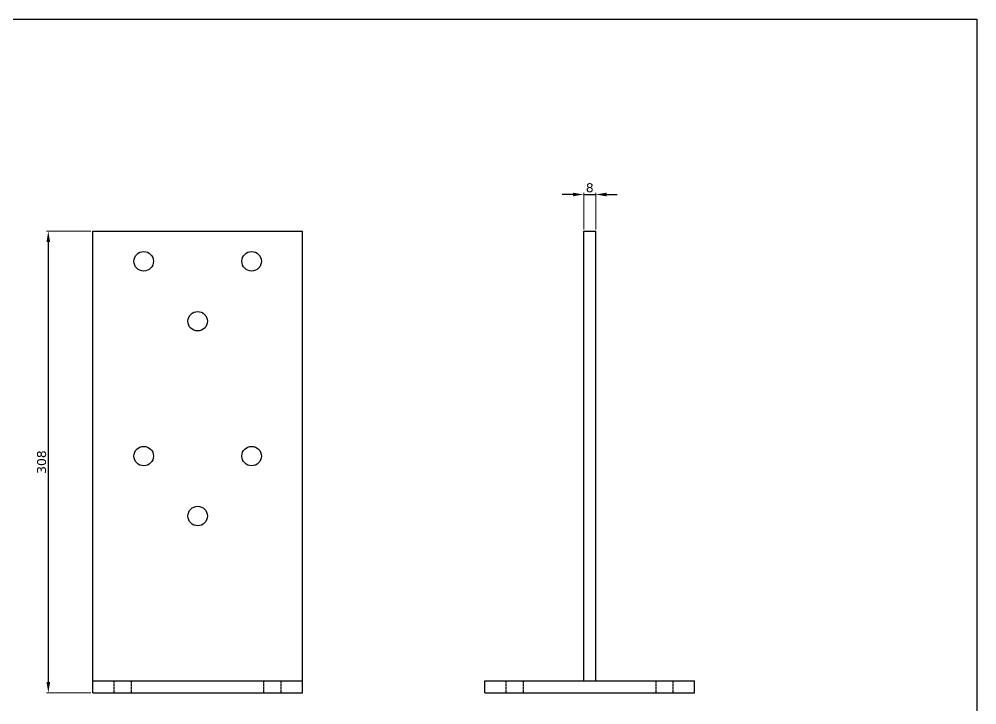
# Model space of a CAD drawing. Header units: millimetres. Extents: x 111849 to 113968, y -11137 to -9484.
# Drawn here: x 113329 to 113968, y -10796 to -10339 of the extents above; entities that cross this region are included whole.
import ezdxf

# ---------------------------------------------------------------- set-up
doc = ezdxf.new("R2010")
doc.units = ezdxf.units.MM
doc.linetypes.add('ACAD_ISO02W100', pattern=[15, 12, -3])
for name, color, linetype in [('_RB_dimension', 142, 'Continuous'), ('_RB_product', 7, 'Continuous'), ('_RB_text', 7, 'Continuous')]:
    doc.layers.add(name, color=color, linetype=linetype)
doc.styles.add('rothoblaas', font='verdana.ttf', dxfattribs={"height": 6})
doc.dimstyles.new('rothoblaas', dxfattribs={"dimscale": 1.2, "dimtxt": 6.5, "dimasz": 6, "dimexe": 1, "dimexo": 1, "dimgap": 1.1, "dimtad": 1, "dimdsep": 46, "dimtxsty": 'rothoblaas', "dimcen": 0, "dimclrd": 256, "dimclre": 256, "dimclrt": 256, "dimazin": 2, "dimtp": 0.1, "dimtm": 0.1, "dimtfac": 0.71, "dimtmove": 0, "dimatfit": 3, "dimfxl": 1, "dimlwd": -1, "dimlwe": 18, "dimarcsym": 0})

# ---------------------------------------------------------------- blocks, each defined once
blk = doc.blocks.new('*D387')
at = {"layer": '_RB_dimension', "lineweight": 18}
for p, q in [((113705.52, -10479.14), (113705.52, -10454.57)), ((113713.52, -10479.14), (113713.52, -10454.57))]:
    blk.add_line(p, q, dxfattribs=at)
at = {"layer": '_RB_dimension'}
for p, q in [((113698.32, -10455.77), (113691.12, -10455.77)), ((113705.52, -10455.77), (113713.52, -10455.77)), ((113720.72, -10455.77), (113727.92, -10455.77))]:
    blk.add_line(p, q, dxfattribs=at)
for points in [[(113698.32, -10454.57), (113698.32, -10456.97), (113705.52, -10455.77)], [(113720.72, -10454.57), (113720.72, -10456.97), (113713.52, -10455.77)]]:
    blk.add_solid(points, dxfattribs=at)
at = {"layer": 'Defpoints', "color": 0, "transparency": 16777216}
for p in [(113713.52, -10455.77), (113705.52, -10480.34), (113713.52, -10480.34)]:
    blk.add_point(p, dxfattribs=at)
at = {"layer": '_RB_dimension', "insert": (113709.52, -10451.32), "char_height": 6, "attachment_point": 5, "style": 'rothoblaas'}
blk.add_mtext('8', dxfattribs=at)
blk = doc.blocks.new('*D388')
at = {"layer": '_RB_dimension', "lineweight": 18}
for p, q in [((113376.7, -10480.34), (113347.03, -10480.34)), ((113376.7, -10788.34), (113347.03, -10788.34))]:
    blk.add_line(p, q, dxfattribs=at)
at = {"layer": '_RB_dimension'}
blk.add_line((113348.23, -10487.54), (113348.23, -10781.14), dxfattribs=at)
for points in [[(113347.03, -10487.54), (113349.43, -10487.54), (113348.23, -10480.34)], [(113347.03, -10781.14), (113349.43, -10781.14), (113348.23, -10788.34)]]:
    blk.add_solid(points, dxfattribs=at)
at = {"layer": 'Defpoints', "color": 0, "transparency": 16777216}
for p in [(113377.9, -10480.34), (113348.23, -10788.34), (113377.9, -10788.34)]:
    blk.add_point(p, dxfattribs=at)
at = {"layer": '_RB_dimension', "insert": (113343.77, -10634.34), "char_height": 6, "attachment_point": 5, "rotation": 90, "style": 'rothoblaas'}
blk.add_mtext('308', dxfattribs=at)
blk = doc.blocks.new('F70140L_front')
at = {"layer": '_RB_product'}
for p, q in [((113377.9, -10480.34), (113517.9, -10480.34)), ((113377.9, -10788.34), (113377.9, -10480.34)), ((113517.9, -10788.34), (113517.9, -10480.34)), ((113377.9, -10780.34), (113517.9, -10780.34)), ((113377.9, -10788.34), (113517.9, -10788.34))]:
    blk.add_line(p, q, dxfattribs=at)
at = {"layer": '_RB_product', "linetype": 'ACAD_ISO02W100', "ltscale": 0.15}
for p, q in [((113392.15, -10788.34), (113392.15, -10780.34)), ((113403.65, -10788.34), (113403.65, -10780.34)), ((113492.15, -10788.34), (113492.15, -10780.34)), ((113503.65, -10788.34), (113503.65, -10780.34))]:
    blk.add_line(p, q, dxfattribs=at)
at = {"layer": '_RB_product'}
for centre in [(113411.9, -10500.34), (113483.9, -10500.34), (113447.9, -10540.34), (113411.9, -10630.34), (113483.9, -10630.34), (113447.9, -10670.34)]:
    blk.add_circle(centre, 6.5, dxfattribs=at)
blk = doc.blocks.new('F70140L_lateral')
at = {"layer": '_RB_product'}
for p, q in [((113705.52, -10480.34), (113713.52, -10480.34)), ((113705.52, -10780.34), (113705.52, -10480.34)), ((113713.52, -10780.34), (113713.52, -10480.34)), ((113639.52, -10780.34), (113779.52, -10780.34)), ((113639.52, -10788.34), (113639.52, -10780.34)), ((113779.52, -10788.34), (113779.52, -10780.34)), ((113639.52, -10788.34), (113779.52, -10788.34))]:
    blk.add_line(p, q, dxfattribs=at)
at = {"layer": '_RB_product', "linetype": 'ACAD_ISO02W100', "ltscale": 0.15}
for p, q in [((113653.77, -10788.34), (113653.77, -10780.34)), ((113665.27, -10788.34), (113665.27, -10780.34)), ((113753.77, -10788.34), (113753.77, -10780.34)), ((113765.27, -10788.34), (113765.27, -10780.34))]:
    blk.add_line(p, q, dxfattribs=at)

msp = doc.modelspace()

# ---------------------------------------------------------------- linework, layer by layer
msp.add_lwpolyline([(112477.241, -10338.768), (113967.823, -10338.768), (113967.823, -11137.052), (112477.241, -11137.052)], close=True)

# ---------------------------------------------------------------- block references
at = {"layer": '_RB_text'}
for name in ['F70140L_front', 'F70140L_lateral']:
    msp.add_blockref(name, (0, 0), dxfattribs=at)

# ---------------------------------------------------------------- dimensions: what is measured, and where the dimension line sits
at = {"layer": '_RB_dimension'}
dim = msp.add_linear_dim(base=(113713.525, -10455.773), p1=(113705.525, -10480.343), p2=(113713.525, -10480.343), dimstyle='rothoblaas', dxfattribs=at)
dim.commit()
dim.dimension.update_dxf_attribs({"geometry": '*D387', "text_midpoint": (113709.525, -10451.316)})
dim = msp.add_linear_dim(base=(113348.227, -10788.343), p1=(113377.901, -10480.343), p2=(113377.901, -10788.343), angle=90, dimstyle='rothoblaas', dxfattribs=at)
dim.commit()
dim.dimension.update_dxf_attribs({"geometry": '*D388', "text_midpoint": (113343.77, -10634.343)})

doc.saveas('drawing.dxf')
